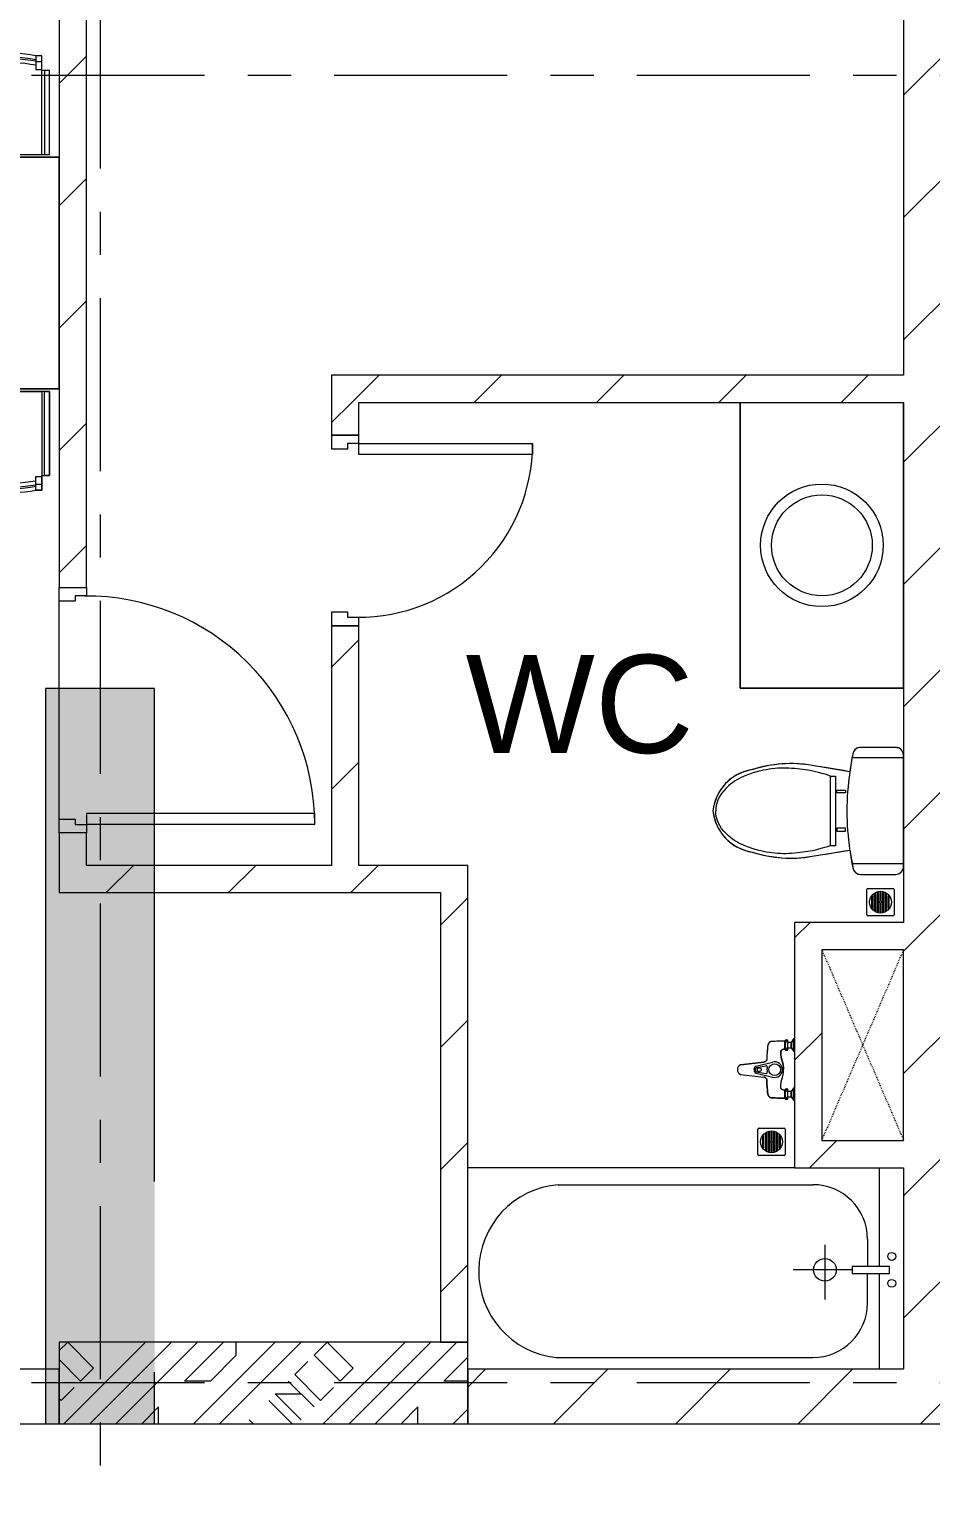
# Model space of a CAD drawing. Header units: millimetres. Extents: x -20144 to 117103, y -11426 to 48263.
# Drawn here: x 72240 to 75551, y 32568 to 37920 of the extents above; entities that cross this region are included whole.
import ezdxf

# ---------------------------------------------------------------- set-up
doc = ezdxf.new("R2010")
doc.units = ezdxf.units.MM
doc.linetypes.add('Dash_2_', pattern=[6.35, 3.175, -3.175])
doc.linetypes.add('Grid Line', pattern=[22.225, 12.7, -3.175, 3.175, -3.175])
for name, color, linetype, lineweight in [('A-DETL-GENF', 31, 'Continuous', 5), ('A-DETL-GENF-HDLN', 161, 'Dash_2_', 5), ('CHU', 181, 'Continuous', 5), ('CUA', 31, 'Continuous', 9), ('HATCH-TUONG', 152, 'Continuous', 9), ('NET CAT', 3, 'Continuous', 5), ('NET-CAT', 3, 'Continuous', 9), ('NET-THAY', 2, 'Continuous', 15), ('THIET BI', 44, 'Continuous', 5), ('THIET-BI', 44, 'Continuous', 5), ('TRUC', 225, 'Continuous', 5)]:
    doc.layers.add(name, color=color, linetype=linetype, lineweight=lineweight)
doc.styles.add('Arial_4', font='arial.ttf', dxfattribs={"height": 360})
pattern_1 = [(45, (71000, 0), (-224.5064, 224.5064), [])]

# ---------------------------------------------------------------- blocks, each defined once
blk = doc.blocks.new('ALC1807-ASCENT PLAZA-KET CAU 1_rvt-1-MẶT BẰNG TẦNG 5 ĐẾN TẦNG 22')
at = {"layer": 'NET CAT'}
blk.add_hatch(color=7, dxfattribs=at).paths.add_polyline_path([(1354.1, 32799.9), (1700.5, 32799.9), (1700.5, 35499.9), (1300.5, 35499.9), (1300.5, 32799.9)], flags=0)
at = {"layer": 'NET CAT', "color": 90, "lineweight": 13}
for p, q in [((1700.5, 35499.9), (1300.5, 35499.9)), ((1300.5, 35499.9), (1300.5, 32799.9)), ((1700.5, 33689.9), (1700.5, 35499.9)), ((1700.5, 32799.9), (1700.5, 32989.9)), ((1300.5, 32799.9), (1700.5, 32799.9))]:
    blk.add_line(p, q, dxfattribs=at)
blk = doc.blocks.new('CUA PHONG NGU - Type 1-406635-MẶT BẰNG TẦNG 23')
at = {"layer": 'CUA', "lineweight": 5}
for p, q in [((-348.5, -52.3), (-348.5, 47.7)), ((-348.5, 47.7), (-298.5, 47.7)), ((-298.5, 47.7), (-298.5, -11.3)), ((501.5, 47.7), (551.5, 47.7)), ((501.5, -11.3), (501.5, 47.7)), ((551.5, 47.7), (551.5, -52.3)), ((-318.5, -52.3), (-348.5, -52.3)), ((-318.5, -11.3), (-318.5, -52.3)), ((-298.5, -11.3), (-318.5, -11.3)), ((521.5, -11.3), (501.5, -11.3)), ((521.5, -52.3), (521.5, -11.3)), ((551.5, -52.3), (521.5, -52.3))]:
    blk.add_line(p, q, dxfattribs=at)
at = {"layer": 'CUA'}
for p, q in [((-277.5, -52.3), (-317.5, -52.3)), ((-317.5, -52.3), (-317.5, -890.3)), ((-277.5, -890.3), (-277.5, -52.3)), ((-317.5, -890.3), (-277.5, -890.3))]:
    blk.add_line(p, q, dxfattribs=at)
at = {"layer": 'CUA', "lineweight": 5}
blk.add_arc((-317.5, -52.3), 838, 270, 0.5, dxfattribs=at)
blk = doc.blocks.new('CUA WC - Type 1-398321-MẶT BẰNG TẦNG 23')
at = {"layer": 'CUA'}
for p, q in [((-217.5, 690.3), (-177.5, 690.3)), ((-217.5, 52.3), (-217.5, 690.3)), ((-177.5, 690.3), (-177.5, 52.3)), ((-177.5, 52.3), (-217.5, 52.3))]:
    blk.add_line(p, q, dxfattribs=at)
at = {"layer": 'CUA', "lineweight": 5}
for p, q in [((-218.5, 52.3), (-248.5, 52.3)), ((-248.5, 52.3), (-248.5, -47.7)), ((-218.5, 11.3), (-218.5, 52.3)), ((-198.5, 11.3), (-218.5, 11.3)), ((-198.5, -47.7), (-198.5, 11.3)), ((421.5, 11.3), (401.5, 11.3)), ((401.5, 11.3), (401.5, -47.7)), ((451.5, 52.3), (421.5, 52.3)), ((421.5, 52.3), (421.5, 11.3)), ((451.5, -47.7), (451.5, 52.3)), ((-248.5, -47.7), (-198.5, -47.7)), ((401.5, -47.7), (451.5, -47.7))]:
    blk.add_line(p, q, dxfattribs=at)
blk.add_arc((-217.5, 52.3), 638, 359.5, 90, dxfattribs=at)
blk = doc.blocks.new('X-BAN AN 4 GHE - X-BAN AN 4 GHE 2-382485-MẶT BẰNG TẦNG 23')
at = {"layer": 'THIET BI'}
for p, q in [((187, 372.7), (165.2, 372.7)), ((165.2, 372.7), (165.2, 318.5)), ((165.2, 372.7), (165.2, 10)), ((187, 372.7), (165.2, 372.7)), ((165.2, 350.9), (187, 350.9)), ((165.2, 321.9), (187, 321.9)), ((187, 337.9), (187, 372.7)), ((187, 321.9), (187, 337.9)), ((527.9, 372.7), (506.1, 372.7)), ((506.1, 372.7), (506.1, 337.9)), ((527.9, 372.7), (506.1, 372.7)), ((506.1, 350.9), (527.9, 350.9)), ((506.1, 337.9), (506.1, 321.9)), ((506.1, 321.9), (527.9, 321.9)), ((527.9, 318.5), (527.9, 372.7)), ((527.9, 10), (527.9, 372.7)), ((698.6, 372.7), (676.8, 372.7)), ((676.8, 372.7), (676.8, 318.5)), ((676.8, 372.7), (676.8, 10)), ((698.6, 372.7), (676.8, 372.7)), ((676.8, 350.9), (698.6, 350.9)), ((676.8, 321.9), (698.6, 321.9)), ((698.6, 337.9), (698.6, 372.7)), ((698.6, 321.9), (698.6, 337.9)), ((1039.5, 372.7), (1017.7, 372.7)), ((1017.7, 372.7), (1017.7, 337.9)), ((1039.5, 372.7), (1017.7, 372.7)), ((1017.7, 350.9), (1039.5, 350.9)), ((1017.7, 337.9), (1017.7, 321.9)), ((1017.7, 321.9), (1039.5, 321.9)), ((1039.5, 318.5), (1039.5, 372.7)), ((1039.5, 10), (1039.5, 372.7)), ((1195.4, 372.7), (1173.7, 372.7)), ((1173.7, 372.7), (1173.7, 318.5)), ((1173.7, 372.7), (1173.7, 10)), ((1195.4, 372.7), (1173.7, 372.7)), ((1173.7, 350.9), (1195.4, 350.9)), ((1173.7, 321.9), (1195.4, 321.9)), ((1195.4, 337.9), (1195.4, 372.7)), ((1195.4, 321.9), (1195.4, 337.9)), ((1536.3, 372.7), (1514.6, 372.7)), ((1514.6, 372.7), (1514.6, 337.9)), ((1536.3, 372.7), (1514.6, 372.7)), ((1514.6, 350.9), (1536.3, 350.9)), ((1514.6, 337.9), (1514.6, 321.9)), ((1514.6, 321.9), (1536.3, 321.9)), ((1536.3, 318.5), (1536.3, 372.7)), ((1536.3, 10), (1536.3, 372.7)), ((165.2, 318.5), (136.9, 318.5)), ((136.9, 318.5), (136.9, 10)), ((136.9, 318.5), (155.8, 318.5)), ((136.9, 10), (136.9, 318.5)), ((155.8, 318.5), (155.8, 10)), ((556.2, 318.5), (527.9, 318.5)), ((537.3, 318.5), (537.3, 10)), ((556.2, 318.5), (537.3, 318.5)), ((556.2, 10), (556.2, 318.5)), ((556.2, 10), (556.2, 318.5)), ((648.5, 318.5), (648.5, 10)), ((676.8, 318.5), (648.5, 318.5)), ((648.5, 318.5), (667.4, 318.5)), ((648.5, 10), (648.5, 318.5)), ((667.4, 318.5), (667.4, 10)), ((1067.8, 318.5), (1039.5, 318.5)), ((1048.9, 318.5), (1048.9, 10)), ((1067.8, 318.5), (1048.9, 318.5)), ((1067.8, 10), (1067.8, 318.5)), ((1067.8, 10), (1067.8, 318.5)), ((1145.3, 318.5), (1145.3, 10)), ((1173.7, 318.5), (1145.3, 318.5)), ((1145.3, 318.5), (1164.2, 318.5)), ((1145.3, 10), (1145.3, 318.5)), ((1164.2, 318.5), (1164.2, 10)), ((1564.7, 318.5), (1536.3, 318.5)), ((1545.8, 318.5), (1545.8, 10)), ((1564.7, 318.5), (1545.8, 318.5)), ((1564.7, 10), (1564.7, 318.5)), ((1564.7, 10), (1564.7, 318.5)), ((1600, 0), (0, 0)), ((0, 0), (0, -850)), ((0, -850), (0, 0)), ((0, 0), (1600, 0)), ((136.9, 10), (556.2, 10)), ((155.8, 10), (136.9, 10)), ((165.2, 10), (527.9, 10)), ((537.3, 10), (556.2, 10)), ((648.5, 10), (1067.8, 10)), ((667.4, 10), (648.5, 10)), ((676.8, 10), (1039.5, 10)), ((1048.9, 10), (1067.8, 10)), ((1145.3, 10), (1564.7, 10)), ((1164.2, 10), (1145.3, 10)), ((1173.7, 10), (1536.3, 10)), ((1545.8, 10), (1564.7, 10)), ((1600, -850), (1600, 0)), ((1600, 0), (1600, -850)), ((0, -850), (1600, -850)), ((1600, -850), (0, -850)), ((556.2, -860), (136.9, -860)), ((136.9, -860), (136.9, -1168.5)), ((155.8, -860), (136.9, -860)), ((136.9, -860), (136.9, -1168.5)), ((155.8, -1168.5), (155.8, -860)), ((165.2, -860), (527.9, -860)), ((165.2, -1222.7), (165.2, -860)), ((527.9, -860), (527.9, -1222.7)), ((537.3, -860), (556.2, -860)), ((537.3, -1168.5), (537.3, -860)), ((556.2, -1168.5), (556.2, -860)), ((556.2, -860), (556.2, -1168.5)), ((1067.8, -860), (648.5, -860)), ((648.5, -860), (648.5, -1168.5)), ((667.4, -860), (648.5, -860)), ((648.5, -860), (648.5, -1168.5)), ((667.4, -1168.5), (667.4, -860)), ((676.8, -860), (1039.5, -860)), ((676.8, -1222.7), (676.8, -860)), ((1039.5, -860), (1039.5, -1222.7)), ((1048.9, -860), (1067.8, -860)), ((1048.9, -1168.5), (1048.9, -860)), ((1067.8, -1168.5), (1067.8, -860)), ((1067.8, -860), (1067.8, -1168.5)), ((1564.7, -860), (1145.3, -860)), ((1145.3, -860), (1145.3, -1168.5)), ((1164.2, -860), (1145.3, -860)), ((1145.3, -860), (1145.3, -1168.5)), ((1164.2, -1168.5), (1164.2, -860)), ((1173.7, -860), (1536.3, -860)), ((1173.7, -1222.7), (1173.7, -860)), ((1536.3, -860), (1536.3, -1222.7)), ((1545.8, -860), (1564.7, -860)), ((1545.8, -1168.5), (1545.8, -860)), ((1564.7, -1168.5), (1564.7, -860)), ((1564.7, -860), (1564.7, -1168.5)), ((136.9, -1168.5), (165.2, -1168.5)), ((136.9, -1168.5), (155.8, -1168.5)), ((165.2, -1168.5), (165.2, -1222.7)), ((165.2, -1171.9), (187, -1171.9)), ((187, -1171.9), (187, -1187.9)), ((506.1, -1171.9), (527.9, -1171.9)), ((506.1, -1187.9), (506.1, -1171.9)), ((527.9, -1222.7), (527.9, -1168.5)), ((527.9, -1168.5), (556.2, -1168.5)), ((556.2, -1168.5), (537.3, -1168.5)), ((648.5, -1168.5), (676.8, -1168.5)), ((648.5, -1168.5), (667.4, -1168.5)), ((676.8, -1168.5), (676.8, -1222.7)), ((676.8, -1171.9), (698.6, -1171.9)), ((698.6, -1171.9), (698.6, -1187.9)), ((1017.7, -1171.9), (1039.5, -1171.9)), ((1017.7, -1187.9), (1017.7, -1171.9)), ((1039.5, -1222.7), (1039.5, -1168.5)), ((1039.5, -1168.5), (1067.8, -1168.5)), ((1067.8, -1168.5), (1048.9, -1168.5)), ((1145.3, -1168.5), (1173.7, -1168.5)), ((1145.3, -1168.5), (1164.2, -1168.5)), ((1173.7, -1168.5), (1173.7, -1222.7)), ((1173.7, -1171.9), (1195.4, -1171.9)), ((1195.4, -1171.9), (1195.4, -1187.9)), ((1514.6, -1171.9), (1536.3, -1171.9)), ((1514.6, -1187.9), (1514.6, -1171.9)), ((1536.3, -1222.7), (1536.3, -1168.5)), ((1536.3, -1168.5), (1564.7, -1168.5)), ((1564.7, -1168.5), (1545.8, -1168.5)), ((165.2, -1200.9), (187, -1200.9)), ((165.2, -1222.7), (187, -1222.7)), ((187, -1222.7), (165.2, -1222.7)), ((187, -1187.9), (187, -1222.7)), ((506.1, -1222.7), (506.1, -1187.9)), ((506.1, -1200.9), (527.9, -1200.9)), ((506.1, -1222.7), (527.9, -1222.7)), ((527.9, -1222.7), (506.1, -1222.7)), ((676.8, -1200.9), (698.6, -1200.9)), ((676.8, -1222.7), (698.6, -1222.7)), ((698.6, -1222.7), (676.8, -1222.7)), ((698.6, -1187.9), (698.6, -1222.7)), ((1017.7, -1222.7), (1017.7, -1187.9)), ((1017.7, -1200.9), (1039.5, -1200.9)), ((1017.7, -1222.7), (1039.5, -1222.7)), ((1039.5, -1222.7), (1017.7, -1222.7)), ((1173.7, -1200.9), (1195.4, -1200.9)), ((1173.7, -1222.7), (1195.4, -1222.7)), ((1195.4, -1222.7), (1173.7, -1222.7)), ((1195.4, -1187.9), (1195.4, -1222.7)), ((1514.6, -1222.7), (1514.6, -1187.9)), ((1514.6, -1200.9), (1536.3, -1200.9)), ((1514.6, -1222.7), (1536.3, -1222.7)), ((1536.3, -1222.7), (1514.6, -1222.7))]:
    blk.add_line(p, q, dxfattribs=at)
for centre, radius, start, end in [((346.5, -628.1), 1013.4, 80.9407, 99.0593), ((346.5, -628.1), 1013.4, 80.9407, 99.0593), ((858.1, -628.1), 1013.4, 80.9407, 99.0593), ((858.1, -628.1), 1013.4, 80.9407, 99.0593), ((1355, -628.1), 1013.4, 80.9407, 99.0593), ((1355, -628.1), 1013.4, 80.9407, 99.0593), ((346.5, -628.1), 998.9, 80.808, 99.192), ((346.5, -648.2), 1013.4, 80.9407, 99.0593), ((346.5, -648.2), 998.9, 80.808, 99.192), ((858.1, -628.1), 998.9, 80.808, 99.192), ((858.1, -648.2), 1013.4, 80.9407, 99.0593), ((858.1, -648.2), 998.9, 80.808, 99.192), ((1355, -628.1), 998.9, 80.808, 99.192), ((1355, -648.2), 1013.4, 80.9407, 99.0593), ((1355, -648.2), 998.9, 80.808, 99.192), ((346.5, -201.8), 998.9, 260.808, 279.192), ((346.5, -201.8), 1013.4, 260.9407, 279.0593), ((346.5, -221.9), 998.9, 260.808, 279.192), ((346.5, -221.9), 1013.4, 260.9407, 279.0593), ((346.5, -221.9), 1013.4, 260.9407, 279.0593), ((858.1, -201.8), 998.9, 260.808, 279.192), ((858.1, -201.8), 1013.4, 260.9407, 279.0593), ((858.1, -221.9), 998.9, 260.808, 279.192), ((858.1, -221.9), 1013.4, 260.9407, 279.0593), ((858.1, -221.9), 1013.4, 260.9407, 279.0593), ((1355, -201.8), 998.9, 260.808, 279.192), ((1355, -201.8), 1013.4, 260.9407, 279.0593), ((1355, -221.9), 998.9, 260.808, 279.192), ((1355, -221.9), 1013.4, 260.9407, 279.0593), ((1355, -221.9), 1013.4, 260.9407, 279.0593)]:
    blk.add_arc(centre, radius, start, end, dxfattribs=at)
blk = doc.blocks.new('X-LA - X-LA-610963-MẶT BẰNG TẦNG 23')
at = {"layer": 'THIET-BI'}
for p, q in [((525, 0), (-525, 0)), ((-525, 0), (525, 0)), ((525, -600), (525, 0)), ((525, 0), (525, -600)), ((-525, -600), (525, -600)), ((525, -600), (-525, -600))]:
    blk.add_line(p, q, dxfattribs=at)
for radius in [225, 185]:
    blk.add_circle((0, -300), radius, dxfattribs=at)
blk = doc.blocks.new('X-XI - X-XI-391663-MẶT BẰNG TẦNG 23')
at = {"layer": 'THIET-BI'}
for p, q in [((204.3, 0), (-204.3, 0)), ((204.3, 0), (-204.3, 0)), ((204.3, 0), (0, 0)), ((194.6, 0), (194.6, -186.1)), ((215, -2.1), (204.3, 0)), ((-230.6, -16.8), (-233.2, -33.2)), ((-233.2, -29), (-233.2, -157.9)), ((-233.2, -29), (-233.2, -157.9)), ((-233.2, -33.2), (-233.2, -45)), ((-233.2, -45), (-233.2, -157.9)), ((-227.9, -12.2), (-230.6, -16.8)), ((-222, -6.1), (-227.9, -12.2)), ((-212.4, -1.2), (-222, -6.1)), ((-204.3, 0), (-212.4, -1.2)), ((0, 0), (-204.3, 0)), ((-194.6, 0), (-194.6, -185.7)), ((219.3, -4.2), (215, -2.1)), ((224.8, -8.5), (219.3, -4.2)), ((227.7, -12), (224.8, -8.5)), ((231.6, -19.3), (227.7, -12)), ((233.2, -29), (231.6, -19.3)), ((233.2, -157.9), (233.2, -29)), ((233.2, -157.9), (233.2, -29)), ((233.2, -157.9), (233.2, -29)), ((-233.2, -157.9), (-232.9, -162.1)), ((231.9, -166.7), (233.2, -157.9)), ((-232.9, -162.1), (-231, -169.1)), ((-231, -169.1), (-228, -174.5)), ((-228, -174.5), (-224.2, -178.9)), ((-224.2, -178.9), (-216.9, -183.9)), ((-216.9, -183.9), (-209.4, -186.4)), ((-209.4, -186.4), (-202.4, -187.7)), ((-202.4, -187.7), (-192, -189.7)), ((-192, -189.7), (-184.2, -191.1)), ((-184.2, -191.1), (-168, -193.8)), ((-168, -193.8), (-149.9, -196.6)), ((-143.8, -197.5), (-166.7, -335.2)), ((-143.8, -197.5), (-166.7, -335.2)), ((-149.9, -196.6), (-143.8, -197.5)), ((-143.8, -197.5), (-147.8, -221.1)), ((-76.6, -213.5), (-66.1, -213.5)), ((-76.6, -245), (-76.6, -213.5)), ((-66.1, -213.5), (-66.1, -245)), ((64, -213.5), (64, -245)), ((74.4, -213.5), (64, -213.5)), ((74.4, -245), (74.4, -213.5)), ((143.8, -197.5), (212.9, -185.5)), ((166.7, -335.2), (143.8, -197.5)), ((166.7, -335.2), (143.8, -197.5)), ((146.9, -216.1), (143.8, -197.5)), ((212.9, -185.5), (220.8, -181.7)), ((220.8, -181.7), (226.5, -176.5)), ((226.5, -176.5), (231.9, -166.7)), ((-155.3, -266.3), (-157.7, -280.9)), ((-147.8, -221.1), (-155.3, -266.3)), ((-127.7, -249.9), (127.7, -249.9)), ((-127.7, -267.8), (-127.7, -249.9)), ((-66.1, -245), (-76.6, -245)), ((64, -245), (74.4, -245)), ((127.7, -249.9), (127.7, -267.8)), ((151.8, -245.3), (146.9, -216.1)), ((157.2, -277.8), (151.8, -245.3)), ((-161.5, -303.8), (-164.6, -322)), ((-157.7, -280.9), (-161.5, -303.8)), ((-8.6, -267.8), (-127.7, -267.8)), ((127.7, -267.8), (-8.6, -267.8)), ((161.7, -304.9), (157.2, -277.8)), ((166.7, -335.2), (161.7, -304.9)), ((-171, -365.1), (-172.5, -383)), ((-168.9, -349), (-171, -365.1)), ((-164.6, -322), (-168.9, -349)), ((171.6, -371), (166.7, -335.2)), ((173.2, -395.8), (171.6, -371)), ((-172.5, -383), (-173.5, -402.2)), ((-173.5, -402.2), (-173.1, -436.1)), ((172.5, -446.5), (173.5, -426.5)), ((173.5, -426.5), (173.2, -395.8)), ((-173.1, -436.1), (-172.5, -446.5)), ((-172.5, -446.5), (-169.6, -474.8)), ((-169.6, -474.8), (-166.5, -495.3)), ((165.2, -502.3), (172.5, -446.5)), ((-166.5, -495.3), (-161.1, -520.9)), ((-161.1, -520.9), (-151.4, -555.9)), ((155.1, -543.7), (161.7, -518.5)), ((161.7, -518.5), (165.2, -502.3)), ((-151.4, -555.9), (-143.5, -587)), ((-143.5, -587), (-131.8, -612.8)), ((131.6, -613.2), (145.5, -581)), ((145.5, -581), (151.4, -555.9)), ((151.4, -555.9), (155.1, -543.7)), ((-131.8, -612.8), (-121.7, -628.9)), ((-121.7, -628.9), (-100.2, -653.8)), ((100.2, -653.8), (114.1, -638.9)), ((114.1, -638.9), (131.6, -613.2)), ((-100.2, -653.8), (-87.5, -664.8)), ((-87.5, -664.8), (-69.9, -676.9)), ((-69.9, -676.9), (-49.6, -687.2)), ((-49.6, -687.2), (-19.9, -696.9)), ((0, -700.2), (34.6, -692.9)), ((34.6, -692.9), (60.8, -681.9)), ((60.8, -681.9), (86, -665.9)), ((86, -665.9), (100.2, -653.8)), ((-19.9, -696.9), (0, -700.2))]:
    blk.add_line(p, q, dxfattribs=at)
for centre, radius, start, end in [((204.3, -29), 29, 360, 90), ((204.3, -29), 29, 0, 90), ((-204.3, -29), 29, 90, 180), ((-204.3, -29), 29, 90, 180), ((-204.3, -157.9), 29, 180, 259.8599), ((-204.3, -157.9), 29, 180, 259.8599), ((204.3, -157.9), 29, 280.1401, 360), ((204.3, -157.9), 29, 280.1401, 0), ((18.1, 960), 1168.8, 258.7762, 262.0348), ((18.1, 960), 1168.8, 258.7762, 262.0348), ((18.1, 960), 1168.8, 262.1447, 269.1633), ((-16, 957.7), 1166.4, 270.8375, 277.7683), ((-18.1, 960), 1168.8, 277.9652, 281.2238), ((-18.1, 960), 1168.8, 277.9652, 281.2238), ((287.1, -414.4), 460.7, 170.0941, 197.8856), ((287.1, -414.4), 460.7, 170.0941, 197.8856), ((-287.1, -414.4), 460.7, 342.1144, 9.9059), ((-287.1, -414.4), 460.7, 342.1144, 9.9059), ((18.2, -529.6), 171.6, 188.8267, 263.9098), ((18.2, -529.6), 171.6, 188.8267, 263.9098), ((-18.2, -529.6), 171.6, 276.0902, 351.1733), ((-18.2, -529.6), 171.6, 276.0902, 351.1733)]:
    blk.add_arc(centre, radius, start, end, dxfattribs=at)
for points in [[(-127.7, -267.8), (-143.4, -315.6), (-152.2, -364.8), (-160.3, -442.2), (-151, -516.8), (-129.6, -585.3), (-93.5, -652), (-37.5, -689.3), (-2.9, -689.4), (0, -689.4)], [(127.7, -267.8), (143.4, -315.6), (152.2, -364.8), (160.3, -442.2), (151, -516.8), (129.6, -585.3), (93.5, -652), (37.5, -689.3), (2.9, -689.4), (0, -689.4)]]:
    blk.add_open_spline(points, degree=3, knots=[12.724379, 12.724379, 12.724379, 12.724379, 75.096459, 151.912755, 228.70098, 282.501534, 351.034079, 439.49288, 447.51098, 447.51098, 447.51098, 447.51098], dxfattribs=at)
blk = doc.blocks.new('X-SEN - X-SEN-410583-MẶT BẰNG TẦNG 23')
at = {"layer": 'THIET-BI'}
for p, q in [((-67.5, 0), (-112.5, 0)), ((-112.5, 0), (-112.5, -3.8)), ((-112.5, 0), (-67.5, 0)), ((-112.5, -3.8), (-112.5, 0)), ((-67.5, -3.8), (-67.5, 0)), ((-67.5, 0), (-67.5, -3.8)), ((112.5, 0), (67.5, 0)), ((67.5, 0), (67.5, -3.8)), ((67.5, 0), (67.5, -3.8)), ((112.5, 0), (67.5, 0)), ((112.5, -3.8), (112.5, 0)), ((112.5, -3.8), (112.5, 0)), ((-112.5, -3.8), (-99.9, -12.6)), ((-67.5, -3.8), (-112.5, -3.8)), ((-112.5, -3.8), (-99.9, -12.6)), ((-99.9, -25.3), (-107.2, -25.3)), ((-72.8, -25.3), (-107.2, -25.3)), ((-107.2, -34.3), (-105.1, -34.3)), ((-107.2, -34.3), (-72.8, -34.3)), ((-105.1, -34.3), (-105.1, -37.2)), ((-105.1, -34.3), (-105.1, -37.2)), ((-74.9, -34.3), (-105.1, -34.3)), ((-105.1, -37.2), (-74.9, -37.2)), ((-99.9, -12.6), (-99.9, -25.3)), ((-99.9, -12.6), (-80.1, -12.6)), ((-80.1, -12.6), (-99.9, -12.6)), ((-99.9, -12.6), (-99.9, -25.3)), ((-80.1, -12.6), (-67.5, -3.8)), ((-80.1, -12.6), (-67.5, -3.8)), ((-80.1, -25.3), (-80.1, -12.6)), ((-80.1, -25.3), (-80.1, -12.6)), ((-72.8, -25.3), (-80.1, -25.3)), ((-74.9, -37.2), (-74.9, -34.3)), ((-74.9, -34.3), (-72.8, -34.3)), ((-74.9, -37.2), (-74.9, -34.3)), ((67.5, -3.8), (80.1, -12.6)), ((112.5, -3.8), (67.5, -3.8)), ((67.5, -3.8), (80.1, -12.6)), ((80.1, -25.3), (72.8, -25.3)), ((107.2, -25.3), (72.8, -25.3)), ((72.8, -34.3), (74.9, -34.3)), ((72.8, -34.3), (107.2, -34.3)), ((74.9, -34.3), (74.9, -37.2)), ((74.9, -34.3), (74.9, -37.2)), ((105.1, -34.3), (74.9, -34.3)), ((74.9, -37.2), (105.1, -37.2)), ((80.1, -12.6), (80.1, -25.3)), ((99.9, -12.6), (80.1, -12.6)), ((80.1, -12.6), (99.9, -12.6)), ((99.9, -12.6), (80.1, -12.6)), ((80.1, -12.6), (80.1, -25.3)), ((99.9, -12.6), (112.5, -3.8)), ((99.9, -12.6), (112.5, -3.8)), ((99.9, -25.3), (99.9, -12.6)), ((99.9, -25.3), (99.9, -12.6)), ((107.2, -25.3), (99.9, -25.3)), ((105.1, -37.2), (105.1, -34.3)), ((105.1, -34.3), (107.2, -34.3)), ((105.1, -37.2), (105.1, -34.3)), ((-12.9, -141.7), (-27.6, -80.8)), ((-7.7, -139.6), (-13.8, -105.5)), ((7.7, -139.6), (13.8, -105.5)), ((12.9, -141.7), (27.6, -80.8)), ((-27.3, -113.1), (-17.5, -199.2)), ((-17.5, -199.2), (-27.3, -113.1)), ((17.5, -199.2), (27.3, -113.1)), ((17.5, -199.2), (27.3, -113.1))]:
    blk.add_line(p, q, dxfattribs=at)
for centre, radius in [((0, -73.2), 21.5), ((0, -130.1), 7.2)]:
    blk.add_circle(centre, radius, dxfattribs=at)
for centre, radius, start, end in [((-102.9, -29.8), 6.9, 148.0246, 211.9754), ((-102.9, -29.8), 6.9, 148.0246, 211.9754), ((-107.2, -27.1), 1.8, 90, 148.0246), ((-107.2, -27.1), 1.8, 90, 148.0246), ((-107.2, -32.5), 1.8, 211.9754, 270), ((-107.2, -32.5), 1.8, 211.9754, 270), ((-112.5, -29.8), 6.9, 319.2845, 40.7155), ((-94.4, -29.8), 6.9, 139.2845, 220.7155), ((-85.4, -29.8), 6.9, 319.2845, 40.7155), ((-67.5, -29.8), 6.9, 139.2845, 220.7155), ((-72.8, -27.1), 1.8, 31.9754, 90), ((-72.8, -27.1), 1.8, 31.9754, 90), ((-72.8, -32.5), 1.8, 270, 328.0246), ((-72.8, -32.5), 1.8, 270, 328.0246), ((-77.1, -29.8), 6.9, 328.0246, 31.9754), ((-77.1, -29.8), 6.9, 328.0246, 31.9754), ((-0.4, -73.2), 28.3, 89.2517, 195.6693), ((0.4, -73.2), 28.3, 344.3307, 90.7483), ((77.1, -29.8), 6.9, 148.0246, 211.9754), ((77.1, -29.8), 6.9, 148.0246, 211.9754), ((72.8, -27.1), 1.8, 90, 148.0246), ((72.8, -27.1), 1.8, 90, 148.0246), ((72.8, -32.5), 1.8, 211.9754, 270), ((72.8, -32.5), 1.8, 211.9754, 270), ((67.5, -29.8), 6.9, 319.2845, 40.7155), ((85.6, -29.8), 6.9, 139.2845, 220.7155), ((94.6, -29.8), 6.9, 319.2845, 40.7155), ((112.5, -29.8), 6.9, 139.2845, 220.7155), ((107.2, -27.1), 1.8, 31.9754, 90), ((107.2, -27.1), 1.8, 31.9754, 90), ((107.2, -32.5), 1.8, 270, 328.0246), ((107.2, -32.5), 1.8, 270, 328.0246), ((102.9, -29.8), 6.9, 328.0246, 31.9754), ((102.9, -29.8), 6.9, 328.0246, 31.9754), ((-9.4, -104.7), 4.5, 74.0703, 190.1556), ((-0.4, -73.2), 28.3, 254.0703, 270.7483), ((0.4, -73.2), 28.3, 269.2517, 285.9297), ((9.4, -104.7), 4.5, 349.8444, 105.9297), ((0, -134.7), 14.7, 208.4144, 331.5856), ((0, -136.6), 8.24, 201.1294, 338.8706), ((0, -191), 19.3, 205.0481, 334.9519), ((0, -191), 19.3, 205.0481, 334.9519)]:
    blk.add_arc(centre, radius, start, end, dxfattribs=at)
for points, knots in [([(-105.1, -37.2), (-105.1, -39.1), (-104.9, -42.9), (-104.7, -48.5), (-104.5, -54.2), (-104.2, -61.7), (-103.9, -68.4), (-103.8, -73.6), (-103.7, -75.5), (-103.7, -76.7), (-103.6, -77.6), (-103.6, -78.6), (-103.6, -79.8), (-103.6, -81), (-103.5, -81.8), (-103.5, -82.3), (-103.5, -82.6), (-103.4, -83), (-103.4, -83.5), (-103.3, -84.3), (-103.2, -85.5), (-103.1, -86.6), (-102.8, -87.6), (-102.6, -88.2), (-102.3, -88.9), (-101.9, -89.7), (-101.3, -90.8), (-100.6, -91.7), (-100, -92.5), (-99, -93.6), (-97.8, -94.7), (-96.2, -95.8), (-95, -96.6), (-93.7, -97.2), (-92.4, -97.7), (-91.2, -98.1), (-90.3, -98.4), (-89.6, -98.5), (-88.9, -98.7), (-88, -98.8), (-86.8, -99), (-85.6, -99.1), (-84.7, -99.1), (-84, -99.2), (-83.3, -99.3), (-82.3, -99.4), (-81.2, -99.5), (-79.7, -99.6), (-77.9, -99.8), (-75.5, -100), (-72.8, -100.2), (-70, -100.5), (-66.3, -100.8), (-61.6, -101.2), (-56, -101.5), (-51.7, -101.8), (-48.8, -101.9), (-47.3, -101.9), (-46.1, -101.9), (-45.1, -102), (-44.4, -102), (-43.6, -102), (-42.6, -102), (-41.4, -102), (-40.1, -102), (-39.3, -102.1), (-38.8, -102.1), (-38.5, -102.2), (-38.1, -102.2), (-37.6, -102.3), (-36.8, -102.4), (-35.6, -102.6), (-34.3, -103), (-33.2, -103.5), (-32.5, -104), (-31.7, -104.6), (-30.5, -105.7), (-29, -107.6), (-27.9, -110.1), (-27.4, -112), (-27.3, -113.1)], [0, 0, 0, 0, 0.041667, 0.083333, 0.125, 0.166667, 0.25, 0.270833, 0.28125, 0.291667, 0.296875, 0.302083, 0.3125, 0.322917, 0.328125, 0.330729, 0.333333, 0.335938, 0.338542, 0.34375, 0.354167, 0.364583, 0.369792, 0.375, 0.380208, 0.385417, 0.395833, 0.40625, 0.411458, 0.416667, 0.4375, 0.447917, 0.458333, 0.46875, 0.479167, 0.489583, 0.494792, 0.5, 0.505208, 0.510417, 0.520833, 0.53125, 0.536458, 0.541667, 0.546875, 0.552083, 0.5625, 0.572917, 0.583333, 0.604167, 0.625, 0.645833, 0.666667, 0.708333, 0.75, 0.791667, 0.802083, 0.8125, 0.822917, 0.828125, 0.833333, 0.838542, 0.84375, 0.854167, 0.864583, 0.869792, 0.872396, 0.875, 0.877604, 0.880208, 0.885417, 0.895833, 0.90625, 0.916667, 0.921875, 0.927083, 0.9375, 0.958333, 0.979167, 1, 1, 1, 1]), ([(-105.1, -37.2), (-104.5, -52.3), (-103.9, -68.7), (-103.3, -87.5), (-99.6, -93.9), (-92.4, -98.5), (-72.6, -100.1), (-54, -102.2), (-33.9, -102), (-28.7, -107.4), (-27.8, -111), (-27.3, -113.1)], [0, 0, 0, 0, 45.441328, 49.333631, 56.110562, 66.562664, 73.682324, 114.966912, 125.570438, 129.900151, 136.284558, 136.284558, 136.284558, 136.284558]), ([(0, -41), (-2, -40.9), (-5.6, -40.9), (-10.3, -41.2), (-14.4, -41.6), (-18, -42.2), (-21.2, -42.9), (-24.2, -43.7), (-27.1, -44.6), (-30, -45.4), (-32.9, -46.3), (-35.8, -47.2), (-38.8, -47.9), (-41.8, -48.6), (-45.1, -49.2), (-48.4, -49.8), (-51.8, -50.2), (-54.8, -50.5), (-56.9, -50.7), (-58.1, -50.8), (-59, -50.9), (-59.9, -51), (-60.8, -51), (-61.7, -51), (-62.4, -51), (-63, -51), (-63.6, -51), (-64.4, -50.9), (-65.1, -50.8), (-65.7, -50.7), (-66.1, -50.6), (-66.5, -50.5), (-67.1, -50.4), (-68.1, -50.1), (-69.1, -49.6), (-70.1, -49), (-71.1, -48.3), (-72, -47.4), (-72.8, -46.6), (-73.3, -45.8), (-73.8, -45.1), (-74.1, -44.3), (-74.4, -43.5), (-74.6, -42.6), (-74.7, -41.9), (-74.8, -41.3), (-74.8, -40.9), (-74.9, -40.4), (-74.9, -39.8), (-74.9, -38.8), (-74.9, -37.9), (-74.9, -37.2)], [0, 0, 0, 0, 0.041667, 0.083333, 0.125, 0.166667, 0.208333, 0.25, 0.291667, 0.333333, 0.375, 0.416667, 0.458333, 0.5, 0.541667, 0.583333, 0.625, 0.666667, 0.6875, 0.697917, 0.708333, 0.71875, 0.729167, 0.739583, 0.75, 0.755208, 0.760417, 0.770833, 0.78125, 0.786458, 0.791667, 0.796875, 0.802083, 0.8125, 0.833333, 0.84375, 0.854167, 0.875, 0.885417, 0.895833, 0.90625, 0.916667, 0.927083, 0.9375, 0.947917, 0.953125, 0.958333, 0.963542, 0.96875, 0.979167, 1, 1, 1, 1]), ([(-74.9, -37.2), (-74.9, -39.9), (-75, -44.9), (-67.9, -51.6), (-55.3, -50.7), (-39.4, -48.7), (-24.4, -43.4), (-11.8, -40.7), (0, -41)], [0, 0, 0, 0, 8.475038, 15.961674, 29.255673, 47.963091, 70.422589, 93.837243, 93.837243, 93.837243, 93.837243]), ([(74.9, -37.2), (74.9, -37.9), (74.9, -38.8), (74.9, -39.8), (74.9, -40.4), (74.8, -40.9), (74.8, -41.3), (74.7, -41.9), (74.6, -42.6), (74.4, -43.3), (74.3, -43.9), (74.1, -44.4), (73.8, -45.1), (73.3, -45.8), (72.8, -46.6), (72, -47.4), (71.1, -48.3), (70.1, -49), (69.1, -49.6), (68.1, -50.1), (67.1, -50.4), (66.5, -50.5), (66.1, -50.6), (65.7, -50.7), (65.1, -50.8), (64.4, -50.9), (63.5, -51), (62.7, -51), (62.1, -51), (61.5, -51), (60.8, -51), (59.9, -51), (59, -50.9), (58.1, -50.8), (56.9, -50.7), (54.8, -50.5), (51.8, -50.2), (47.2, -49.6), (41.8, -48.7), (36.8, -47.4), (32.9, -46.3), (30, -45.4), (27.1, -44.6), (24.2, -43.7), (21.2, -42.9), (18, -42.2), (14.4, -41.6), (10.3, -41.2), (5.6, -40.9), (2, -40.9), (0, -41)], [0, 0, 0, 0, 0.020833, 0.03125, 0.036458, 0.041667, 0.046875, 0.052083, 0.0625, 0.072917, 0.078125, 0.083333, 0.09375, 0.104167, 0.114583, 0.125, 0.145833, 0.15625, 0.166667, 0.1875, 0.197917, 0.203125, 0.208333, 0.213542, 0.21875, 0.229167, 0.239583, 0.25, 0.255208, 0.260417, 0.270833, 0.28125, 0.291667, 0.302083, 0.3125, 0.333333, 0.375, 0.416667, 0.5, 0.583333, 0.625, 0.666667, 0.708333, 0.75, 0.791667, 0.833333, 0.875, 0.916667, 0.958333, 1, 1, 1, 1]), ([(74.9, -37.2), (74.9, -39.9), (75, -44.9), (67.9, -51.6), (55.3, -50.7), (39.4, -48.7), (24.4, -43.4), (11.8, -40.7), (0, -41)], [0, 0, 0, 0, 8.475038, 15.961674, 29.255673, 47.963091, 70.422589, 93.837243, 93.837243, 93.837243, 93.837243]), ([(27.3, -113.1), (27.4, -112), (27.9, -110.1), (29, -107.6), (30.5, -105.7), (31.7, -104.6), (32.5, -104), (33.2, -103.5), (34.3, -103), (35.6, -102.6), (36.8, -102.4), (37.6, -102.3), (38.1, -102.2), (38.5, -102.2), (38.8, -102.1), (39.3, -102.1), (40.1, -102), (41.4, -102), (42.6, -102), (43.6, -102), (44.4, -102), (45.1, -102), (46.1, -101.9), (47.3, -101.9), (48.8, -101.9), (51.7, -101.8), (57.9, -101.4), (65.3, -100.9), (72.8, -100.2), (76.9, -99.8), (79.7, -99.6), (81.2, -99.5), (82.3, -99.4), (83.3, -99.3), (84, -99.2), (84.7, -99.1), (85.6, -99.1), (86.8, -99), (88, -98.8), (88.9, -98.7), (89.6, -98.5), (90.3, -98.4), (91.2, -98.1), (92.4, -97.7), (93.7, -97.2), (95, -96.6), (96.2, -95.8), (97.8, -94.7), (99.2, -93.4), (100.4, -91.9), (101.3, -90.8), (101.9, -89.7), (102.3, -88.9), (102.6, -88.2), (102.8, -87.6), (103.1, -86.6), (103.2, -85.5), (103.3, -84.3), (103.4, -83.5), (103.4, -83), (103.5, -82.6), (103.5, -82.3), (103.5, -81.8), (103.6, -81), (103.6, -79.8), (103.6, -78.6), (103.6, -77.6), (103.7, -76.7), (103.7, -75.5), (103.8, -73.6), (103.9, -70.3), (104.1, -65.5), (104.5, -54.2), (104.8, -44.8), (105.1, -37.2)], [0, 0, 0, 0, 0.020833, 0.041667, 0.0625, 0.072917, 0.078125, 0.083333, 0.09375, 0.104167, 0.114583, 0.119792, 0.122396, 0.125, 0.127604, 0.130208, 0.135417, 0.145833, 0.15625, 0.161458, 0.166667, 0.171875, 0.177083, 0.1875, 0.197917, 0.208333, 0.25, 0.333333, 0.375, 0.416667, 0.427083, 0.4375, 0.447917, 0.453125, 0.458333, 0.463542, 0.46875, 0.479167, 0.489583, 0.494792, 0.5, 0.505208, 0.510417, 0.520833, 0.53125, 0.541667, 0.552083, 0.5625, 0.583333, 0.59375, 0.604167, 0.614583, 0.619792, 0.625, 0.630208, 0.635417, 0.645833, 0.65625, 0.661458, 0.664062, 0.666667, 0.669271, 0.671875, 0.677083, 0.6875, 0.697917, 0.703125, 0.708333, 0.71875, 0.729167, 0.75, 0.791667, 0.833333, 1, 1, 1, 1]), ([(105.1, -37.2), (104.5, -52.3), (103.9, -68.7), (103.3, -87.5), (99.6, -93.9), (92.4, -98.5), (72.6, -100.1), (54, -102.2), (33.9, -102), (28.7, -107.4), (27.8, -111), (27.3, -113.1)], [0, 0, 0, 0, 45.441328, 49.333631, 56.110562, 66.562664, 73.682324, 114.966912, 125.570438, 129.900151, 136.284558, 136.284558, 136.284558, 136.284558])]:
    blk.add_open_spline(points, degree=3, knots=knots, dxfattribs=at)
blk = doc.blocks.new('X-BON TAM - X-BON TAM-645610-MẶT BẰNG TẦNG 23')
at = {"layer": 'THIET-BI'}
for p, q in [((-375, -100), (-12.9, -100)), ((12.9, -61.4), (-12.9, -61.4)), ((-12.9, -61.4), (-12.9, -198.5)), ((12.9, -198.5), (12.9, -61.4)), ((12.9, -100), (365, -100)), ((-112.7, -142.6), (-12.9, -142.6)), ((121.7, -142.6), (12.9, -142.6)), ((-12.9, -198.5), (12.9, -198.5)), ((0, -198.5), (0, -415.4)), ((-91.8, -298.7), (108.5, -298.7)), ((-312.7, -1277.7), (-312.7, -342.6)), ((321.7, -1286.1), (321.7, -342.6)), ((-375, -411.9), (-375, -1609.9)), ((-375, -411.9), (-375, -1609.9))]:
    blk.add_line(p, q, dxfattribs=at)
for centre, radius in [((-49.4, -53.5), 14.5), ((49.4, -53.5), 14.5), ((0, -298.7), 41.7)]:
    blk.add_circle(centre, radius, dxfattribs=at)
for centre, radius, start, end in [((-112.7, -342.6), 200, 90, 180), ((121.7, -342.6), 200, 360, 90), ((4.9, -1251.3), 318.7, 184.7583, 353.7351)]:
    blk.add_arc(centre, radius, start, end, dxfattribs=at)
blk = doc.blocks.new('X-PHEU - X-PHEU-444926-MẶT BẰNG TẦNG 23')
at = {"layer": 'THIET-BI'}
for p, q in [((25, 29), (25, 121)), ((29, 125), (121, 125)), ((62.5, 108.8), (62.5, 41.2)), ((67.5, 39.8), (67.5, 110.2)), ((72.5, 110.9), (72.5, 78.1)), ((77.5, 78.1), (77.5, 110.9)), ((82.5, 110.2), (82.5, 39.8)), ((87.5, 41.2), (87.5, 108.8)), ((125, 121), (125, 29)), ((42.5, 90.5), (42.5, 59.5)), ((47.5, 51.8), (47.5, 98.2)), ((52.5, 103.1), (52.5, 46.9)), ((57.5, 43.5), (57.5, 106.5)), ((72.5, 71.9), (72.5, 39.1)), ((77.5, 39.1), (77.5, 71.9)), ((92.5, 106.5), (92.5, 43.5)), ((97.5, 46.9), (97.5, 103.1)), ((102.5, 98.2), (102.5, 51.8)), ((107.5, 59.5), (107.5, 90.5)), ((121, 25), (29, 25))]:
    blk.add_line(p, q, dxfattribs=at)
blk.add_circle((75, 75), 40, dxfattribs=at)
for centre, radius, start, end in [((29, 121), 4, 90, 180), ((75, 75), 36, 102.0247, 110.3175), ((75, 75), 36, 90, 93.9821), ((75, 75), 36, 86.0179, 90), ((75, 75), 36, 69.6825, 77.9753), ((121, 121), 4, 0, 90), ((75, 75), 36, 139.8082, 154.5256), ((75, 75), 36, 205.4744, 220.1918), ((75, 75), 36, 119.0853, 128.6822), ((75, 75), 4, 128.6822, 231.3178), ((75, 75), 4, 308.6822, 51.3178), ((75, 75), 36, 51.3178, 60.9147), ((75, 75), 36, 25.4744, 40.1918), ((75, 75), 36, 319.8082, 334.5256), ((29, 29), 4, 180, 270), ((75, 75), 36, 231.3178, 240.9147), ((75, 75), 36, 249.6825, 257.9753), ((75, 75), 36, 266.0179, 270), ((75, 75), 36, 270, 273.9821), ((75, 75), 36, 282.0247, 290.3175), ((75, 75), 36, 299.0853, 308.6822), ((121, 29), 4, 270, 360)]:
    blk.add_arc(centre, radius, start, end, dxfattribs=at)
blk = doc.blocks.new('Family2 - Family1 2-691650-MẶT BẰNG TẦNG 23')
at = {"layer": 'A-DETL-GENF'}
for p, q in [((300, 700), (0, 700)), ((0, 700), (0, 0)), ((300, 0), (300, 700)), ((0, 0), (300, 0))]:
    blk.add_line(p, q, dxfattribs=at)
at = {"layer": 'A-DETL-GENF-HDLN'}
for p, q in [((0, 700), (300, 0.8)), ((0, 0), (300, 699.2))]:
    blk.add_line(p, q, dxfattribs=at)

msp = doc.modelspace()

# ---------------------------------------------------------------- hatches: boundary and pattern name
at = {"layer": 'HATCH-TUONG', "lineweight": 5}
h = msp.add_hatch(dxfattribs=at)
h.set_pattern_fill('FP_4', color=256, style=0, pattern_type=2)
h.set_pattern_definition(pattern_1)
h.paths.add_polyline_path([(75450.5, 32999.9), (75650.5, 32999.9), (75650.5, 42399.9), (75450.5, 42399.9), (75450.5, 33113.2)], flags=0)
h = msp.add_hatch(dxfattribs=at)
h.set_pattern_fill('FP_4', color=256, style=0, pattern_type=2)
h.set_pattern_definition(pattern_1)
h.paths.add_polyline_path([(72450.5, 34849.9), (72450.5, 34970), (72350.5, 34970), (72350.5, 34849.9)], flags=0)
h.paths.add_polyline_path([(72450.5, 35870), (72450.5, 41099.9), (72350.5, 41099.9), (72350.5, 35870)], flags=0)
h = msp.add_hatch(dxfattribs=at)
h.set_pattern_fill('FP_4', color=256, style=0, pattern_type=2)
h.set_pattern_definition(pattern_1)
h.paths.add_polyline_path([(75450.5, 36549.9), (75450.5, 36649.9), (73350.5, 36649.9), (73350.5, 36549.9), (73514.6, 36549.9)], flags=0)
h = msp.add_hatch(dxfattribs=at)
h.set_pattern_fill('FP_4', color=256, style=0, pattern_type=2)
h.set_pattern_definition(pattern_1)
h.paths.add_polyline_path([(73350.5, 34849.9), (73450.5, 34849.9), (73450.5, 35730), (73350.5, 35730)], flags=0)
h.paths.add_polyline_path([(73450.5, 36430), (73450.5, 36549.9), (73350.5, 36549.9), (73350.5, 36430)], flags=0)
h = msp.add_hatch(dxfattribs=at)
h.set_pattern_fill('FP_4', color=256, style=0, pattern_type=2)
h.set_pattern_definition(pattern_1)
h.paths.add_polyline_path([(73750.5, 34749.9), (73750.5, 34849.9), (72350.5, 34849.9), (72350.5, 34749.9), (73514.6, 34749.9)], flags=0)
h = msp.add_hatch(dxfattribs=at)
h.set_pattern_fill('FP_4', color=256, style=0, pattern_type=2)
h.set_pattern_definition(pattern_1)
h.paths.add_polyline_path([(73750.5, 33099.9), (73850.5, 33099.9), (73850.5, 34849.9), (73750.5, 34849.9), (73750.5, 34052.6)], flags=0)
h = msp.add_hatch(dxfattribs=at)
h.set_pattern_fill('FP_4', color=256, style=0, pattern_type=2)
h.set_pattern_definition(pattern_1)
h.paths.add_polyline_path([(75050.5, 33839.9), (75150.5, 33839.9), (75150.5, 34639.9), (75050.5, 34639.9), (75050.5, 34052.6)], flags=0)
h = msp.add_hatch(dxfattribs=at)
h.set_pattern_fill('FP_4', color=256, style=0, pattern_type=2)
h.set_pattern_definition(pattern_1)
h.paths.add_polyline_path([(75150.5, 33739.9), (75450.5, 33739.9), (75450.5, 33839.9), (75050.5, 33839.9), (75050.5, 33739.9)], flags=0)
h = msp.add_hatch(dxfattribs=at)
h.set_pattern_fill('FP_4', color=256, style=0, pattern_type=2)
h.set_pattern_definition(pattern_1)
h.paths.add_polyline_path([(70843.5, 32799.9), (72350.5, 32799.9), (72350.5, 32999.9), (70843.5, 32999.9)], flags=0)
h.paths.add_polyline_path([(69424.1, 32799.9), (69520.5, 32799.9), (69520.5, 32999.9), (68800.5, 32999.9), (68800.5, 32799.9), (69165.6, 32799.9)], flags=0)
h = msp.add_hatch(dxfattribs=at)
h.set_pattern_fill('FP_4', color=256, style=0, pattern_type=2)
h.set_pattern_definition(pattern_1)
h.paths.add_polyline_path([(75450.5, 32799.9), (75450.5, 32999.9), (73850.5, 32999.9), (73850.5, 32799.9), (74537.2, 32799.9)], flags=0)
h = msp.add_hatch(dxfattribs=at)
h.set_pattern_fill('FP_4', color=256, style=0, pattern_type=2)
h.set_pattern_definition(pattern_1)
h.paths.add_polyline_path([(75450.5, 32799.9), (79950.5, 32799.9), (79950.5, 32999.9), (75450.5, 32999.9)], flags=0)
at = {"layer": 'NET CAT'}
h = msp.add_hatch(dxfattribs=at)
h.set_pattern_fill('FP_1', color=256, style=0, pattern_type=2)
h.set_pattern_definition([(45, (71095.25, 0), (-476.246, 476.246), []), (45, (71190.5, 0), (-476.246, 476.246), []), (45, (71000, 0), (-476.246, 476.246), []), (45, (71476.25, 0), (-476.246, 476.246), []), (45, (71571.5, 0), (-476.246, 476.246), []), (0, (71381, 95.25), (0, 952.5), [95.25, -857.25]), (0, (71476.25, 190.5), (0, 952.5), [95.25, -857.25]), (45, (71381, 95.25), (0, 952.491), [134.683, -1212.342]), (45, (71476.25, 95.25), (0, 952.491), [134.683, -1212.342]), (0, (71381, 95.25), (0, 952.5), [95.25, -857.25]), (90, (70904.75, 95.25), (-952.5, 6e-14), [95.25, -857.25]), (90, (71000, 95.25), (-952.5, 6e-14), [190.5, -762]), (45, (70904.75, 190.5), (0, 952.491), [134.683, -1212.342]), (90, (71762, 381), (-952.5, 6e-14), [95.25, -857.25]), (0, (71666.75, 381), (0, 952.5), [95.25, -857.25]), (45, (71666.75, 381), (0, 952.491), [134.683, -1212.342]), (0, (71857.25, 95.25), (0, 952.5), [95.25, -857.25]), (0, (71857.25, 571.5), (0, 952.5), [95.25, -857.25]), (90, (72047.75, 666.75), (-952.5, 6e-14), [95.25, -857.25]), (45, (71857.25, 571.5), (0, 952.491), [269.367, -1077.66]), (45, (71952.5, 571.5), (0, 952.491), [134.683, -1212.342]), (45, (72143, 762), (0, 952.491), [134.683, -1212.342]), (0, (72143, 857.25), (0, 952.5), [95.25, -857.25]), (90, (72143, 762), (-952.5, 6e-14), [95.25, -857.25]), (0, (71476.25, 762), (0, 952.5), [95.25, -857.25]), (0, (71666.75, 857.25), (0, 952.5), [95.25, -857.25]), (90, (71571.5, 762), (-952.5, 6e-14), [95.25, -857.25]), (90, (71666.75, 762), (-952.5, 6e-14), [95.25, -857.25]), (45, (71476.25, 762), (0, 952.491), [134.684, -1212.342]), (45, (71666.75, 762), (0, 952.491), [134.684, -1212.342]), (135, (71119, 214.8), (-952.491, 6e-14), [134.683, -1212.342]), (135, (71238.1, 333.4), (-952.491, 6e-14), [134.683, -1212.342]), (135, (71309.56, 404.8), (-952.491, 6e-14), [134.683, -1212.342]), (135, (71333.4, 428.6), (-952.491, 6e-14), [134.683, -1212.342]), (135, (71381, 476.25), (-952.491, 6e-14), [134.684, -1212.342]), (135, (71404.8, 500.06), (-952.491, 6e-14), [134.683, -1212.342]), (135, (71476.25, 571.5), (-952.491, 6e-14), [134.684, -1212.342]), (135, (71523.9, 619.1), (-952.491, 6e-14), [134.684, -1212.342]), (45, (71119, 214.8), (0, 952.491), [95.25, -1251.775]), (45, (71238.1, 333.4), (0, 952.491), [67.36, -1279.665]), (45, (71404.8, 500.06), (0, 952.491), [67.36, -1279.665]), (45, (71309.56, 595.3), (0, 952.491), [67.36, -1279.665]), (45, (71476.25, 571.5), (0, 952.491), [67.36, -1279.665]), (45, (71381, 666.75), (0, 952.491), [67.36, -1279.665]), (0, (71024.2, 309.5), (0, 952.5), [190.043, -762.457]), (0, (71238.1, 523.9), (0, 952.5), [95.25, -857.25])])
h.paths.add_polyline_path([(72350.5, 32799.9), (73850.5, 32799.9), (73850.5, 33099.9), (72350.5, 33099.9)], flags=0)

# ---------------------------------------------------------------- linework, layer by layer
at = {"layer": 'NET CAT', "lineweight": 13}
for p, q in [((73850.5, 33099.9), (72350.5, 33099.9)), ((72350.5, 33099.9), (72350.5, 32799.9)), ((73850.5, 32799.9), (73850.5, 33099.9)), ((72350.5, 32799.9), (73850.5, 32799.9))]:
    msp.add_line(p, q, dxfattribs=at)
at = {"layer": 'NET-CAT', "lineweight": 15}
for p, q in [((72350.5, 41099.9), (72350.5, 35870)), ((72450.5, 35870), (72450.5, 41099.9)), ((75450.5, 38724.9), (75450.5, 36649.9)), ((75450.5, 36649.9), (73350.5, 36649.9)), ((73350.5, 36649.9), (73350.5, 36549.9)), ((73350.5, 36549.9), (73350.5, 36430)), ((73450.5, 36549.9), (75450.5, 36549.9)), ((73450.5, 36430), (73450.5, 36549.9)), ((75450.5, 36549.9), (75450.5, 34639.9)), ((73350.5, 36430), (73450.5, 36430)), ((72350.5, 35870), (72450.5, 35870)), ((73350.5, 35730), (73350.5, 34849.9)), ((73450.5, 35730), (73350.5, 35730)), ((73450.5, 34849.9), (73450.5, 35730)), ((72450.5, 34970), (72350.5, 34970)), ((72350.5, 34970), (72350.5, 34849.9)), ((72450.5, 34849.9), (72450.5, 34970)), ((72350.5, 34849.9), (72350.5, 34749.9)), ((73350.5, 34849.9), (72450.5, 34849.9)), ((73750.5, 34849.9), (73450.5, 34849.9)), ((73850.5, 34849.9), (73750.5, 34849.9)), ((73850.5, 33099.9), (73850.5, 34849.9)), ((72350.5, 34749.9), (73750.5, 34749.9)), ((73750.5, 34749.9), (73750.5, 33099.9)), ((75150.5, 34639.9), (75050.5, 34639.9)), ((75050.5, 34639.9), (75050.5, 33839.9)), ((75450.5, 34639.9), (75150.5, 34639.9)), ((75050.5, 33839.9), (75050.5, 33739.9)), ((75050.5, 33739.9), (75450.5, 33739.9)), ((75450.5, 33739.9), (75450.5, 32999.9)), ((73750.5, 33099.9), (73850.5, 33099.9)), ((72350.5, 32999.9), (70843.5, 32999.9)), ((72350.5, 32799.9), (72350.5, 32999.9)), ((75450.5, 32999.9), (73850.5, 32999.9)), ((73850.5, 32999.9), (73850.5, 32799.9)), ((70843.5, 32799.9), (72350.5, 32799.9)), ((73850.5, 32799.9), (75450.5, 32799.9)), ((75450.5, 32799.9), (79950.5, 32799.9))]:
    msp.add_line(p, q, dxfattribs=at)
at = {"layer": 'NET-THAY', "lineweight": 9}
msp.add_line((72350.5, 35020), (72350.5, 35820), dxfattribs=at)
at = {"layer": 'TRUC', "linetype": 'Grid Line', "ltscale": 50}
for p, q in [((72500.5, 43599.9), (72500.5, -7167.6)), ((114000.5, 37749.9), (58907.6, 37749.9)), ((114000.5, 32949.9), (58907.6, 32949.9))]:
    msp.add_line(p, q, dxfattribs=at)

# ---------------------------------------------------------------- block references
at = {"lineweight": 5}
for name, p in [('ALC1807-ASCENT PLAZA-KET CAU 1_rvt-1-MẶT BẰNG TẦNG 5 ĐẾN TẦNG 22', (71000, -0.1)), ('Family2 - Family1 2-691650-MẶT BẰNG TẦNG 23', (75150.5, 33839.9))]:
    msp.add_blockref(name, p, dxfattribs=at)
at = {"lineweight": 9}
for name, p in [('X-BAN AN 4 GHE - X-BAN AN 4 GHE 2-382485-MẶT BẰNG TẦNG 23', (70750.5, 37450)), ('X-PHEU - X-PHEU-444926-MẶT BẰNG TẦNG 23', (75290.5, 34639.9)), ('X-PHEU - X-PHEU-444926-MẶT BẰNG TẦNG 23', (74890.5, 33760))]:
    msp.add_blockref(name, p, dxfattribs=at)
for name, p, rotation in [('X-LA - X-LA-610963-MẶT BẰNG TẦNG 23', (75450.5, 36025), 270), ('CUA WC - Type 1-398321-MẶT BẰNG TẦNG 23', (73398.3, 36181.4), 270), ('CUA PHONG NGU - Type 1-406635-MẶT BẰNG TẦNG 23', (72398.3, 35318.5), 90), ('X-XI - X-XI-391663-MẶT BẰNG TẦNG 23', (75450.5, 35050), 270), ('X-SEN - X-SEN-410583-MẶT BẰNG TẦNG 23', (75050.5, 34100), 270), ('X-BON TAM - X-BON TAM-645610-MẶT BẰNG TẦNG 23', (75460.5, 33364.9), 270)]:
    msp.add_blockref(name, p, dxfattribs=dict(at, rotation=rotation))

# ---------------------------------------------------------------- texts
at = {"layer": 'CHU', "color": 7, "insert": (74680.1, 35622.8), "char_height": 360, "width": 868.6, "attachment_point": 3, "line_spacing_factor": 0.936439, "style": 'Arial_4'}
msp.add_mtext('\\pt2540.0016,5079.9996,7620.0012,10159.9992,12700.0008,15239.9988,17780.0004,20319.9984,22860,25400.0016,27939.9996,30480.0012,33019.9992,35560.0008,38099.9988,40640.0004,43179.9984,45720,48260.0016,50799.9996,53340.0012,55879.9992,58420.0008,60959.9988,63500.0004,66039.9984,68580,71120.0016,73659.9996,76200.0012,78739.9992,81280.0008;WC', dxfattribs=at)

doc.saveas('drawing.dxf')
